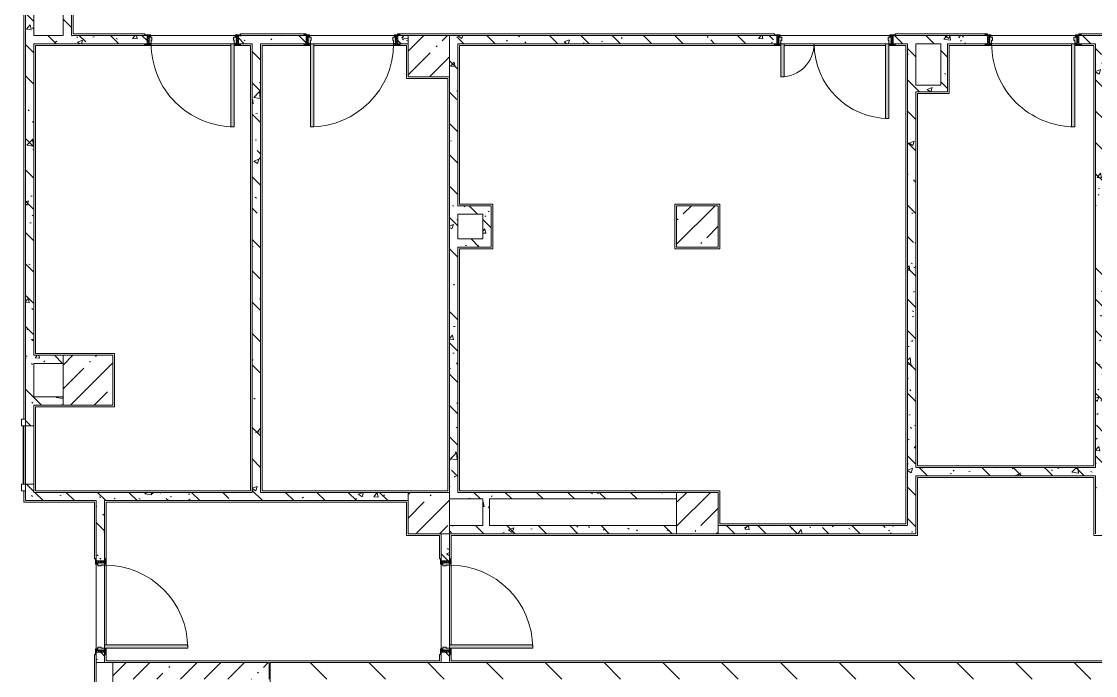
# Model space of a CAD drawing. Header units: millimetres. Extents: x -4185 to 186529, y -8553 to 29097.
# Drawn here: x 125179 to 138099, y 13445 to 21318 of the extents above; entities that cross this region are included whole.
import ezdxf

# ---------------------------------------------------------------- set-up
doc = ezdxf.new("R2010")
doc.units = ezdxf.units.MM
for name, color, linetype, lineweight, true_color in [('A-DOOR-3', 7, 'Continuous', 5, 0xaaaaaa), ('A-DOOR-4', 7, 'Continuous', 5, 0xe2e2e2), ('A-DOOR-FRAM-2', 7, 'Continuous', 5, 0xe2e2e2), ('A-DOOR-FRAM-3', 7, 'Continuous', 5, 0xaaaaaa), ('A-FLOR-1', 7, 'Continuous', 5, 0xaaaaaa), ('I-WALL-5', 7, 'Continuous', 5, 0x787878)]:
    doc.layers.add(name, color=color, linetype=linetype, lineweight=lineweight, true_color=true_color)
for name, color, linetype, lineweight in [('A-WALL', 7, 'Continuous', 9), ('I-WALL-3', 7, 'Continuous', 5), ('S-COLS-2', 7, 'Continuous', 5)]:
    doc.layers.add(name, color=color, linetype=linetype, lineweight=lineweight)
pattern_1 = [(135, (59518.7, 0), (-377.1708, -377.1708), [533.4, -88.9, 17.78, -88.9]), (135, (59518.7, 376.94), (-377.1708, -377.1708), []), (50, (59518.7, 0), (637.6445, -55.7866), [66.675, -733.425]), (355, (59518.7, 0), (-123.3494, 668.699), [53.34, -586.74]), (100.451, (59571.8, -4.65), (514.299, 612.908), [56.665, -623.315]), (46.184, (59518.7, 177.8), (948.7764, -147.15), [100.012, -1100.137]), (96.636, (59597.7, 165.5), (830.909, 865.997), [84.998, -934.973]), (351.184, (59518.7, 177.8), (830.918, 865.988), [80.01, -880.11]), (21, (59607.6, 133.35), (530.6506, -357.9283), [66.675, -733.425]), (326, (59607.6, 133.35), (216.308, 644.6585), [53.34, -586.74]), (71.451, (59651.8, 103.5), (746.9596, 286.7243), [56.665, -623.315]), (37.5, (59518.68, 0), (10.81053, 295.9426), [16.764, -562.864, 16.764, -578.866, -588.962]), (37.5, (59518.68, 0), (10.81053, 295.9426), [-1175.258, 16.764, -572.198]), (7.5, (59518.68, 0), (233.8692, 350.6318), [16.764, -322.834, 16.764, -549.529, -224.472]), (7.5, (59518.68, 0), (233.8692, 350.6318), [-905.891, 16.764, -207.708]), (327.5, (59320.43, 0), (474.5678, -20.0513), [16.764, -205.486, 16.764, -676.656, -920.115]), (327.5, (59320.43, 0), (474.5678, -20.0513), [-915.67, 16.764, -903.351]), (317.5, (59231.53, 0), (518.4522, 88.9934), [16.764, -272.161, 16.764, -443.738, -653.415]), (317.5, (59231.53, 0), (518.4522, 88.9934), [-749.427, 16.764, -636.651])]
pattern_2 = [(135, (1751.41, 114.685), (-14.14214, -14.14214), []), (225, (1751.41, 114.685), (14.14214, -14.14214), [])]
pattern_3 = [(45, (-371.384, 114.685), (-14.1421, 14.1421), []), (135, (-371.384, 114.685), (-14.1421, -14.1421), [])]
pattern_4 = [(135, (59518.7, 0), (-353.5534, -353.5534), [])]

# ---------------------------------------------------------------- blocks, each defined once
blk = doc.blocks.new('BSC_Колонна _Прямоугольная - 600х600-V158-1_10_1_птичка')
at = {"layer": 'S-COLS-2'}
h = blk.add_hatch(dxfattribs=at)
h.set_pattern_fill('FP_110', color=256, style=0, pattern_type=2)
h.set_pattern_definition([(45, (-66460, -17000), (-285.1231, 285.1231), []), (45, (-66174.88, -17000), (-285.1231, 285.1231), [504.031, -100.806, 16.764, -84.042])])
h.paths.add_polyline_path([(288, -300), (300, -300), (300, 300), (-300, 300), (-300, -300)])
for p, q in [((300, 300), (-300, 300)), ((-300, 300), (-300, -300)), ((300, -300), (300, 300)), ((-300, -300), (300, -300))]:
    blk.add_line(p, q, dxfattribs=at)
blk = doc.blocks.new('110_Дверь_СКБ_2Ст - Д-10а_п__ СОШ_Дв_1450x2100h_Горячий цех 2-32185694-1_10_1_птичка')
at = {"layer": 'A-DOOR-3'}
h = blk.add_hatch(dxfattribs=at)
h.set_pattern_fill('FP_132', color=256, style=0, pattern_type=2)
h.set_pattern_definition([(135, (1601.41, 114.685), (-14.14214, -14.14214), []), (225, (1601.41, 114.685), (14.14214, -14.14214), [])])
h.paths.add_polyline_path([(712, 50), (687, 50), (687, -50), (712, -50)])
at = {"layer": 'A-DOOR-4'}
for points in [[(-638, 950), (-638, 50), (-598, 50), (-598, 950)], [(622, 450), (622, 50), (662, 50), (662, 450)]]:
    blk.add_hatch(color=256, dxfattribs=at).paths.add_polyline_path(points)
h = blk.add_hatch(color=256, dxfattribs=at)
h.paths.add_polyline_path([(-663, 50), (-663, -30), (-628, -30), (-628, 10), (-638, 10), (-638, 50), (-648, 50)])
h.paths.add_polyline_path([(662, 50), (662, 10), (652, 10), (652, -30), (687, -30), (687, 50), (672, 50)])
at = {"layer": 'A-DOOR-FRAM-2'}
for points in [[(-688, 58), (-718, 58), (-718, 50), (-648, 50), (-648, 58), (-667, 58)], [(742, 58), (672, 58), (672, 50), (742, 50)], [(-663, -50), (-718, -50), (-718, -58), (-648, -58), (-648, -50)], [(-663, -30), (-663, -50), (-648, -50), (-648, -30)], [(672, -30), (672, -50), (687, -50), (687, -30)], [(672, -50), (672, -58), (742, -58), (737, -50), (687, -50)]]:
    blk.add_hatch(color=256, dxfattribs=at).paths.add_polyline_path(points)
at = {"layer": 'A-DOOR-FRAM-3'}
h = blk.add_hatch(dxfattribs=at)
h.set_pattern_fill('FP_133', color=256, style=0, pattern_type=2)
h.set_pattern_definition([(45, (-521.384, 114.685), (-14.1421, 14.1421), []), (135, (-521.384, 114.685), (-14.1421, -14.1421), [])])
h.paths.add_polyline_path([(-688, 50), (-688, -50), (-663, -50), (-663, 50)])
at = {"layer": 'A-DOOR-3'}
for p, q in [((-638, 950), (-638, 50)), ((-598, 950), (-638, 950)), ((-598, 50), (-598, 950)), ((662, 450), (622, 450)), ((622, 450), (622, 50)), ((662, 50), (662, 450)), ((-638, 50), (-598, 50)), ((622, 50), (662, 50))]:
    blk.add_line(p, q, dxfattribs=at)
for centre, radius, start, end in [((-638, 50), 900, 0, 90), ((662, 50), 400, 90, 180)]:
    blk.add_arc(centre, radius, start, end, dxfattribs=at)
at = {"layer": 'A-DOOR-FRAM-3'}
for p, q in [((-648, 58), (-718, 58)), ((-718, 58), (-718, 50)), ((-718, 50), (-648, 50)), ((-663, 50), (-688, 50)), ((-688, 50), (-688, -50)), ((-638, 50), (-663, 50)), ((-663, 50), (-663, -30)), ((-663, -50), (-663, 50)), ((-648, 50), (-648, 58)), ((-638, 10), (-638, 50)), ((-628, 10), (-638, 10)), ((-628, -30), (-628, 10)), ((662, 10), (652, 10)), ((652, 10), (652, -30)), ((662, 50), (662, 10)), ((687, 50), (662, 50)), ((742, 58), (672, 58)), ((672, 58), (672, 50)), ((672, 50), (742, 50)), ((687, -30), (687, 50)), ((712, 50), (687, 50)), ((687, 50), (687, -50)), ((712, -50), (712, 50)), ((742, 50), (742, 58)), ((-648, -50), (-718, -50)), ((-718, -50), (-718, -58)), ((-718, -58), (-648, -58)), ((-688, -50), (-663, -50)), ((-663, -30), (-628, -30)), ((-648, -30), (-663, -30)), ((-663, -30), (-663, -50)), ((-663, -50), (-648, -50)), ((-648, -50), (-648, -30)), ((-648, -58), (-648, -50)), ((652, -30), (687, -30)), ((687, -30), (672, -30)), ((672, -30), (672, -50)), ((672, -50), (687, -50)), ((742, -50), (672, -50)), ((672, -50), (672, -58)), ((672, -58), (742, -58)), ((687, -50), (687, -30)), ((687, -50), (712, -50)), ((742, -58), (742, -50))]:
    blk.add_line(p, q, dxfattribs=at)
blk = doc.blocks.new('110_Дверь_СКБ_1Ст_Внутренняя1 - Д-11 1100x2100h_кладовые _все__ коридор _между помещениями блока столовой__ моечные _все_-32089444-1_10_1_птичка')
at = {"layer": 'A-DOOR-3'}
h = blk.add_hatch(dxfattribs=at)
h.set_pattern_fill('FP_123', color=256, style=0, pattern_type=2)
h.set_pattern_definition(pattern_2)
h.paths.add_polyline_path([(562.5, -50), (562.5, 50), (537.5, 50), (537.5, -50)])
at = {"layer": 'A-DOOR-4'}
h = blk.add_hatch(color=256, dxfattribs=at)
h.paths.add_polyline_path([(502.5, -30), (537.5, -30), (537.5, 50), (512.5, 50), (512.5, 10), (502.5, 10), (502.5, -6)])
h.paths.add_polyline_path([(-477.5, -30), (-477.5, 10), (-487.5, 10), (-487.5, 50), (-512.5, 50), (-512.5, -30), (-487.5, -30)])
at = {"layer": 'A-DOOR-FRAM-2'}
for points in [[(512.5, 50), (512.5, 1050), (472.5, 1050), (472.5, 50)], [(-512.5, 50), (-497.5, 50), (-497.5, 58), (-567.5, 58), (-567.5, 50), (-537.5, 50)], [(592.5, 50), (592.5, 58), (522.5, 58), (522.5, 50), (562.5, 50)], [(-567.5, -58), (-497.5, -58), (-497.5, -50), (-567.5, -50)], [(-497.5, -50), (-497.5, -30), (-512.5, -30), (-512.5, -50)], [(522.5, -50), (537.5, -50), (537.5, -30), (522.5, -30)], [(592.5, -58), (592.5, -50), (522.5, -50), (522.5, -58), (562.5, -58)]]:
    blk.add_hatch(color=256, dxfattribs=at).paths.add_polyline_path(points)
at = {"layer": 'A-DOOR-FRAM-3'}
h = blk.add_hatch(dxfattribs=at)
h.set_pattern_fill('FP_124', color=256, style=0, pattern_type=2)
h.set_pattern_definition(pattern_3)
h.paths.add_polyline_path([(-537.5, -50), (-512.5, -50), (-512.5, 50), (-537.5, 50)])
at = {"layer": 'A-DOOR-3'}
for p, q in [((512.5, 1050), (472.5, 1050)), ((472.5, 1050), (472.5, 50)), ((512.5, 50), (512.5, 1050)), ((472.5, 50), (512.5, 50))]:
    blk.add_line(p, q, dxfattribs=at)
blk.add_arc((512.5, 50), 1000, 90, 180, dxfattribs=at)
at = {"layer": 'A-DOOR-FRAM-3'}
for p, q in [((-497.5, 58), (-567.5, 58)), ((-567.5, 58), (-567.5, 50)), ((-567.5, 50), (-497.5, 50)), ((-512.5, 50), (-537.5, 50)), ((-537.5, 50), (-537.5, -50)), ((-487.5, 50), (-512.5, 50)), ((-512.5, 50), (-512.5, -30)), ((-512.5, -50), (-512.5, 50)), ((-497.5, 50), (-512.5, 50)), ((-512.5, 50), (-512.5, 49)), ((-512.5, 49), (-497.5, 49)), ((-497.5, 50), (-497.5, 58)), ((-497.5, 49), (-497.5, 50)), ((-487.5, 10), (-487.5, 50)), ((-477.5, 10), (-487.5, 10)), ((-477.5, -30), (-477.5, 10)), ((512.5, 10), (502.5, 10)), ((502.5, 10), (502.5, -30)), ((512.5, 50), (512.5, 10)), ((537.5, 50), (512.5, 50)), ((592.5, 58), (522.5, 58)), ((522.5, 58), (522.5, 50)), ((537.5, 50), (522.5, 50)), ((522.5, 50), (522.5, 49)), ((522.5, 50), (592.5, 50)), ((522.5, 49), (537.5, 49)), ((537.5, -30), (537.5, 50)), ((562.5, 50), (537.5, 50)), ((537.5, 50), (537.5, -50)), ((537.5, 49), (537.5, 50)), ((562.5, -50), (562.5, 50)), ((592.5, 50), (592.5, 58)), ((-497.5, -50), (-567.5, -50)), ((-567.5, -50), (-567.5, -58)), ((-567.5, -58), (-497.5, -58)), ((-537.5, -50), (-512.5, -50)), ((-512.5, -30), (-477.5, -30)), ((-497.5, -30), (-512.5, -30)), ((-512.5, -30), (-512.5, -50)), ((-512.5, -50), (-497.5, -50)), ((-497.5, -50), (-497.5, -30)), ((-497.5, -58), (-497.5, -50)), ((502.5, -30), (537.5, -30)), ((537.5, -30), (522.5, -30)), ((522.5, -30), (522.5, -50)), ((522.5, -50), (537.5, -50)), ((592.5, -50), (522.5, -50)), ((522.5, -50), (522.5, -58)), ((522.5, -58), (592.5, -58)), ((537.5, -50), (537.5, -30)), ((537.5, -50), (562.5, -50)), ((592.5, -58), (592.5, -50))]:
    blk.add_line(p, q, dxfattribs=at)
blk = doc.blocks.new('110_Дверь_СКБ_1Ст_Внутренняя1 - Д-11п 1100x2100h_кладовые _все__ коридор _между помещениями блока столовой__ моечные _все_ 2-V175-1_10_1_птичка')
at = {"layer": 'A-DOOR-3'}
h = blk.add_hatch(dxfattribs=at)
h.set_pattern_fill('FP_123', color=256, style=0, pattern_type=2)
h.set_pattern_definition(pattern_2)
h.paths.add_polyline_path([(537.5, 50), (537.5, -50), (562.5, -50), (562.5, 50)])
at = {"layer": 'A-DOOR-4'}
h = blk.add_hatch(color=256, dxfattribs=at)
h.paths.add_polyline_path([(512.5, 50), (512.5, 10), (502.5, 10), (502.5, -30), (537.5, -30), (537.5, 50), (522.5, 50)])
h.paths.add_polyline_path([(-497.5, 50), (-512.5, 50), (-512.5, -30), (-477.5, -30), (-477.5, 10), (-487.5, 10), (-487.5, 50)])
at = {"layer": 'A-DOOR-FRAM-2'}
for points in [[(-487.5, 1050), (-487.5, 50), (-447.5, 50), (-447.5, 1050)], [(-537.5, 58), (-567.5, 58), (-567.5, 50), (-497.5, 50), (-497.5, 58), (-517.5, 58)], [(592.5, 58), (522.5, 58), (522.5, 50), (592.5, 50)], [(-537.5, -50), (-567.5, -50), (-567.5, -58), (-497.5, -58), (-497.5, -50), (-513.9, -50)], [(-512.5, -30), (-512.5, -50), (-497.5, -50), (-497.5, -30)], [(537.5, -30), (522.5, -30), (522.5, -50), (537.5, -50)], [(562.5, -50), (522.5, -55.2), (522.5, -58), (592.5, -58), (592.5, -50)]]:
    blk.add_hatch(color=256, dxfattribs=at).paths.add_polyline_path(points)
at = {"layer": 'A-DOOR-FRAM-3'}
h = blk.add_hatch(dxfattribs=at)
h.set_pattern_fill('FP_124', color=256, style=0, pattern_type=2)
h.set_pattern_definition(pattern_3)
h.paths.add_polyline_path([(-512.5, 50), (-537.5, 50), (-537.5, -50), (-512.5, -48.8)])
at = {"layer": 'A-DOOR-3'}
for p, q in [((-487.5, 1050), (-487.5, 50)), ((-447.5, 1050), (-487.5, 1050)), ((-447.5, 50), (-447.5, 1050)), ((-487.5, 50), (-447.5, 50))]:
    blk.add_line(p, q, dxfattribs=at)
blk.add_arc((-487.5, 50), 1000, 360, 90, dxfattribs=at)
at = {"layer": 'A-DOOR-FRAM-3'}
for p, q in [((-497.5, 58), (-567.5, 58)), ((-567.5, 58), (-567.5, 50)), ((-567.5, 50), (-497.5, 50)), ((-512.5, 50), (-537.5, 50)), ((-537.5, 50), (-537.5, -50)), ((-487.5, 50), (-512.5, 50)), ((-512.5, 50), (-512.5, -30)), ((-512.5, -50), (-512.5, 50)), ((-497.5, 50), (-512.5, 50)), ((-512.5, 50), (-512.5, 49)), ((-512.5, 49), (-497.5, 49)), ((-497.5, 50), (-497.5, 58)), ((-497.5, 49), (-497.5, 50)), ((-487.5, 10), (-487.5, 50)), ((-477.5, 10), (-487.5, 10)), ((-477.5, -30), (-477.5, 10)), ((512.5, 10), (502.5, 10)), ((502.5, 10), (502.5, -30)), ((512.5, 50), (512.5, 10)), ((537.5, 50), (512.5, 50)), ((592.5, 58), (522.5, 58)), ((522.5, 58), (522.5, 50)), ((537.5, 50), (522.5, 50)), ((522.5, 50), (522.5, 49)), ((522.5, 50), (592.5, 50)), ((522.5, 49), (537.5, 49)), ((537.5, -30), (537.5, 50)), ((562.5, 50), (537.5, 50)), ((537.5, 50), (537.5, -50)), ((537.5, 49), (537.5, 50)), ((562.5, -50), (562.5, 50)), ((592.5, 50), (592.5, 58)), ((-497.5, -50), (-567.5, -50)), ((-567.5, -50), (-567.5, -58)), ((-567.5, -58), (-497.5, -58)), ((-537.5, -50), (-512.5, -50)), ((-512.5, -30), (-477.5, -30)), ((-497.5, -30), (-512.5, -30)), ((-512.5, -30), (-512.5, -50)), ((-512.5, -50), (-497.5, -50)), ((-497.5, -50), (-497.5, -30)), ((-497.5, -58), (-497.5, -50)), ((502.5, -30), (537.5, -30)), ((537.5, -30), (522.5, -30)), ((522.5, -30), (522.5, -50)), ((522.5, -50), (537.5, -50)), ((592.5, -50), (522.5, -50)), ((522.5, -50), (522.5, -58)), ((522.5, -58), (592.5, -58)), ((537.5, -50), (537.5, -30)), ((537.5, -50), (562.5, -50)), ((592.5, -58), (592.5, -50))]:
    blk.add_line(p, q, dxfattribs=at)
blk = doc.blocks.new('110_Дверь_СКБ_1Ст_Внутренняя1 - Д-11п 1100x2100h_кладовые _все__ коридор _между помещениями блока столовой__ моечные _все_ 2-V198-1_10_1_птичка')
at = {"layer": 'A-DOOR-3'}
h = blk.add_hatch(dxfattribs=at)
h.set_pattern_fill('FP_123', color=256, style=0, pattern_type=2)
h.set_pattern_definition(pattern_2)
h.paths.add_polyline_path([(537.5, 50), (537.5, -50), (562.5, -50), (558.5, 50)])
at = {"layer": 'A-DOOR-4'}
h = blk.add_hatch(color=256, dxfattribs=at)
h.paths.add_polyline_path([(512.5, 50), (512.5, 10), (502.5, 10), (502.5, -30), (537.5, -30), (537.5, 50), (522.5, 50)])
h.paths.add_polyline_path([(-497.5, 50), (-512.5, 50), (-512.5, -30), (-477.5, -30), (-477.5, 10), (-487.5, 10), (-487.5, 50)])
at = {"layer": 'A-DOOR-FRAM-2'}
for points in [[(-477.5, 1050), (-487.5, 1050), (-487.5, 50), (-447.5, 50), (-447.5, 1050)], [(-517.5, 58), (-567.5, 58), (-562.5, 50), (-497.5, 50), (-497.5, 58), (-512.5, 58)], [(592.5, 58), (522.5, 58), (522.5, 50), (592.5, 50)], [(-567.5, -50), (-562.5, -58), (-497.5, -58), (-497.5, -50), (-562.5, -50)], [(-512.5, -30), (-512.5, -50), (-497.5, -50), (-497.5, -30)], [(537.5, -30), (522.5, -30), (522.5, -50), (537.5, -50)], [(562.5, -50), (522.5, -50), (522.5, -58), (592.5, -58), (587.5, -50), (582.7, -50)]]:
    blk.add_hatch(color=256, dxfattribs=at).paths.add_polyline_path(points)
at = {"layer": 'A-DOOR-FRAM-3'}
h = blk.add_hatch(dxfattribs=at)
h.set_pattern_fill('FP_124', color=256, style=0, pattern_type=2)
h.set_pattern_definition(pattern_3)
h.paths.add_polyline_path([(-512.5, 50), (-537.5, 50), (-537.5, -50), (-512.5, -50)])
at = {"layer": 'A-DOOR-3'}
for p, q in [((-487.5, 1050), (-487.5, 50)), ((-447.5, 1050), (-487.5, 1050)), ((-447.5, 50), (-447.5, 1050)), ((-487.5, 50), (-447.5, 50))]:
    blk.add_line(p, q, dxfattribs=at)
blk.add_arc((-487.5, 50), 1000, 360, 90, dxfattribs=at)
at = {"layer": 'A-DOOR-FRAM-3'}
for p, q in [((-497.5, 58), (-567.5, 58)), ((-567.5, 58), (-567.5, 50)), ((-567.5, 50), (-497.5, 50)), ((-512.5, 50), (-537.5, 50)), ((-537.5, 50), (-537.5, -50)), ((-487.5, 50), (-512.5, 50)), ((-512.5, 50), (-512.5, -30)), ((-512.5, -50), (-512.5, 50)), ((-497.5, 50), (-512.5, 50)), ((-512.5, 50), (-512.5, 49)), ((-512.5, 49), (-497.5, 49)), ((-497.5, 50), (-497.5, 58)), ((-497.5, 49), (-497.5, 50)), ((-487.5, 10), (-487.5, 50)), ((-477.5, 10), (-487.5, 10)), ((-477.5, -30), (-477.5, 10)), ((512.5, 10), (502.5, 10)), ((502.5, 10), (502.5, -30)), ((512.5, 50), (512.5, 10)), ((537.5, 50), (512.5, 50)), ((592.5, 58), (522.5, 58)), ((522.5, 58), (522.5, 50)), ((537.5, 50), (522.5, 50)), ((522.5, 50), (522.5, 49)), ((522.5, 50), (592.5, 50)), ((522.5, 49), (537.5, 49)), ((537.5, -30), (537.5, 50)), ((562.5, 50), (537.5, 50)), ((537.5, 50), (537.5, -50)), ((537.5, 49), (537.5, 50)), ((562.5, -50), (562.5, 50)), ((592.5, 50), (592.5, 58)), ((-497.5, -50), (-567.5, -50)), ((-567.5, -50), (-567.5, -58)), ((-567.5, -58), (-497.5, -58)), ((-537.5, -50), (-512.5, -50)), ((-512.5, -30), (-477.5, -30)), ((-497.5, -30), (-512.5, -30)), ((-512.5, -30), (-512.5, -50)), ((-512.5, -50), (-497.5, -50)), ((-497.5, -50), (-497.5, -30)), ((-497.5, -58), (-497.5, -50)), ((502.5, -30), (537.5, -30)), ((537.5, -30), (522.5, -30)), ((522.5, -30), (522.5, -50)), ((522.5, -50), (537.5, -50)), ((592.5, -50), (522.5, -50)), ((522.5, -50), (522.5, -58)), ((522.5, -58), (592.5, -58)), ((537.5, -50), (537.5, -30)), ((537.5, -50), (562.5, -50)), ((592.5, -58), (592.5, -50))]:
    blk.add_line(p, q, dxfattribs=at)
blk = doc.blocks.new('BSC_Колонна _Прямоугольная - 500х500-V205-1_10_1_птичка')
at = {"layer": 'S-COLS-2'}
h = blk.add_hatch(dxfattribs=at)
h.set_pattern_fill('FP_165', color=256, style=0, pattern_type=2)
h.set_pattern_definition([(45, (-70560, -15400), (-285.1231, 285.1231), []), (45, (-70274.88, -15400), (-285.1231, 285.1231), [504.031, -100.806, 16.764, -84.042])])
h.paths.add_polyline_path([(-250, -250), (250, -250), (250, 250), (-250, 250), (-250, 130)])
for p, q in [((250, 250), (-250, 250)), ((-250, 250), (-250, -250)), ((250, -250), (250, 250)), ((-250, -250), (250, -250))]:
    blk.add_line(p, q, dxfattribs=at)
blk = doc.blocks.new('BSC_Колонна _Прямоугольная - 500х500-V206-1_10_1_птичка')
at = {"layer": 'S-COLS-2'}
h = blk.add_hatch(dxfattribs=at)
h.set_pattern_fill('FP_166', color=256, style=0, pattern_type=2)
h.set_pattern_definition([(45, (-73790, -15400), (-285.1231, 285.1231), []), (45, (-73504.88, -15400), (-285.1231, 285.1231), [504.031, -100.806, 16.764, -84.042])])
h.paths.add_polyline_path([(250, -250), (250, 250), (-250, 250), (-250, -250)])
for p, q in [((250, 250), (-250, 250)), ((-250, 250), (-250, -250)), ((250, -250), (250, 250)), ((-250, -250), (250, -250))]:
    blk.add_line(p, q, dxfattribs=at)
blk = doc.blocks.new('BSC_Колонна _Прямоугольная - 500х500-V220-1_10_1_птичка')
at = {"layer": 'S-COLS-2'}
h = blk.add_hatch(dxfattribs=at)
h.set_pattern_fill('FP_176', color=256, style=0, pattern_type=2)
h.set_pattern_definition([(45, (-70560, -20900), (-285.1231, 285.1231), []), (45, (-70274.88, -20900), (-285.1231, 285.1231), [504.031, -100.806, 16.764, -84.042])])
h.paths.add_polyline_path([(-250, -250), (250, -250), (250, 250), (-250, 250), (-250, 130)])
for p, q in [((250, 250), (-250, 250)), ((-250, 250), (-250, -250)), ((250, -250), (250, 250)), ((-250, -250), (250, -250))]:
    blk.add_line(p, q, dxfattribs=at)
blk = doc.blocks.new('BSC_Колонна _Прямоугольная - 500х500-V222-1_10_1_птичка')
at = {"layer": 'S-COLS-2'}
h = blk.add_hatch(dxfattribs=at)
h.set_pattern_fill('FP_179', color=256, style=0, pattern_type=2)
h.set_pattern_definition([(45, (-73790, -18850), (-285.1231, 285.1231), []), (45, (-73504.88, -18850), (-285.1231, 285.1231), [504.031, -100.806, 16.764, -84.042])])
h.paths.add_polyline_path([(250, -250), (247, 250), (-250, 250), (-250, -250)])
for p, q in [((250, 250), (-250, 250)), ((-250, 250), (-250, -250)), ((250, -250), (250, 250)), ((-250, -250), (250, -250))]:
    blk.add_line(p, q, dxfattribs=at)
blk = doc.blocks.new('Штора противопожарная_Рен - ШТ_700х700-22567375-1_10_1_птичка')
at = {"layer": 'A-DOOR-3'}
for p, q in [((-430, 100), (-350, 100)), ((-430, 50), (-430, 100)), ((-350, 50), (-430, 50)), ((-350, 100), (-350, 50)), ((-350, 78), (350, 78)), ((-350, 73), (-350, 78)), ((350, 73), (-350, 73)), ((350, 100), (430, 100)), ((350, 50), (350, 100)), ((350, 78), (350, 73)), ((430, 50), (350, 50)), ((430, 100), (430, 50))]:
    blk.add_line(p, q, dxfattribs=at)
blk = doc.blocks.new('110_Дверь_СКБ_1Ст_Внутренняя1 - Д-12 EIW 1100x2100h_кладовые _все__ коридор _между помещениями блока столовой__ моечные _все_-32933558-1_10_1_птичка')
at = {"layer": 'A-DOOR-3'}
h = blk.add_hatch(dxfattribs=at)
h.set_pattern_fill('FP_123', color=256, style=0, pattern_type=2)
h.set_pattern_definition(pattern_2)
h.paths.add_polyline_path([(562.5, 50), (537.5, 50), (537.5, -50), (562.5, -50)])
at = {"layer": 'A-DOOR-4'}
h = blk.add_hatch(color=256, dxfattribs=at)
h.paths.add_polyline_path([(537.5, -30), (537.5, 50), (512.5, 50), (512.5, 10), (502.5, 10), (502.5, -30), (512.5, -30)])
h.paths.add_polyline_path([(-477.5, -6), (-477.5, 10), (-487.5, 10), (-487.5, 50), (-512.5, 50), (-512.5, -30), (-477.5, -30)])
at = {"layer": 'A-DOOR-FRAM-2'}
for points in [[(512.5, 863.5), (512.5, 1050), (472.5, 1050), (472.5, 50), (512.5, 50), (512.5, 685.8)], [(-497.5, 58), (-567.5, 58), (-562.5, 50), (-497.5, 50)], [(592.5, 58), (522.5, 58), (522.5, 50), (592.5, 50)], [(-497.5, -58), (-497.5, -50), (-567.5, -50), (-562.5, -58), (-512.5, -58)], [(-497.5, -30), (-512.5, -30), (-512.5, -50), (-497.5, -50)], [(537.5, -30), (522.5, -30), (522.5, -50), (537.5, -50)], [(592.5, -58), (587.5, -50), (522.5, -50), (522.5, -58), (587.5, -58)]]:
    blk.add_hatch(color=256, dxfattribs=at).paths.add_polyline_path(points)
at = {"layer": 'A-DOOR-FRAM-3'}
h = blk.add_hatch(dxfattribs=at)
h.set_pattern_fill('FP_124', color=256, style=0, pattern_type=2)
h.set_pattern_definition(pattern_3)
h.paths.add_polyline_path([(-512.5, 50), (-537.5, 50), (-537.5, -50), (-512.5, -50)])
at = {"layer": 'A-DOOR-3'}
for p, q in [((512.5, 1050), (472.5, 1050)), ((472.5, 1050), (472.5, 50)), ((512.5, 50), (512.5, 1050)), ((472.5, 50), (512.5, 50))]:
    blk.add_line(p, q, dxfattribs=at)
blk.add_arc((512.5, 50), 1000, 90, 180, dxfattribs=at)
at = {"layer": 'A-DOOR-FRAM-3'}
for p, q in [((-497.5, 58), (-567.5, 58)), ((-567.5, 58), (-567.5, 50)), ((-567.5, 50), (-497.5, 50)), ((-512.5, 50), (-537.5, 50)), ((-537.5, 50), (-537.5, -50)), ((-487.5, 50), (-512.5, 50)), ((-512.5, 50), (-512.5, -30)), ((-512.5, -50), (-512.5, 50)), ((-497.5, 50), (-512.5, 50)), ((-512.5, 50), (-512.5, 49)), ((-512.5, 49), (-497.5, 49)), ((-497.5, 50), (-497.5, 58)), ((-497.5, 49), (-497.5, 50)), ((-487.5, 10), (-487.5, 50)), ((-477.5, 10), (-487.5, 10)), ((-477.5, -30), (-477.5, 10)), ((512.5, 10), (502.5, 10)), ((502.5, 10), (502.5, -30)), ((512.5, 50), (512.5, 10)), ((537.5, 50), (512.5, 50)), ((592.5, 58), (522.5, 58)), ((522.5, 58), (522.5, 50)), ((537.5, 50), (522.5, 50)), ((522.5, 50), (522.5, 49)), ((522.5, 50), (592.5, 50)), ((522.5, 49), (537.5, 49)), ((537.5, -30), (537.5, 50)), ((562.5, 50), (537.5, 50)), ((537.5, 50), (537.5, -50)), ((537.5, 49), (537.5, 50)), ((562.5, -50), (562.5, 50)), ((592.5, 50), (592.5, 58)), ((-497.5, -50), (-567.5, -50)), ((-567.5, -50), (-567.5, -58)), ((-567.5, -58), (-497.5, -58)), ((-537.5, -50), (-512.5, -50)), ((-512.5, -30), (-477.5, -30)), ((-497.5, -30), (-512.5, -30)), ((-512.5, -30), (-512.5, -50)), ((-512.5, -50), (-497.5, -50)), ((-497.5, -50), (-497.5, -30)), ((-497.5, -58), (-497.5, -50)), ((502.5, -30), (537.5, -30)), ((537.5, -30), (522.5, -30)), ((522.5, -30), (522.5, -50)), ((522.5, -50), (537.5, -50)), ((592.5, -50), (522.5, -50)), ((522.5, -50), (522.5, -58)), ((522.5, -58), (592.5, -58)), ((537.5, -50), (537.5, -30)), ((537.5, -50), (562.5, -50)), ((592.5, -58), (592.5, -50))]:
    blk.add_line(p, q, dxfattribs=at)
blk = doc.blocks.new('110_Дверь_СКБ_1Ст_Внутренняя1 - Д-11 1100x2100h_кладовые _все__ коридор _между помещениями блока столовой__ моечные _все_-V254-1_10_1_птичка')
at = {"layer": 'A-DOOR-3'}
h = blk.add_hatch(dxfattribs=at)
h.set_pattern_fill('FP_123', color=256, style=0, pattern_type=2)
h.set_pattern_definition(pattern_2)
h.paths.add_polyline_path([(537, 50), (537, -50), (562, -50), (562, 50)])
at = {"layer": 'A-DOOR-4'}
h = blk.add_hatch(color=256, dxfattribs=at)
h.paths.add_polyline_path([(537, 50), (512, 50), (512, 10), (502, 10), (502, -30), (537, -30)])
h.paths.add_polyline_path([(-498, 50), (-513, 50), (-513, -30), (-478, -30), (-478, 10), (-488, 10), (-488, 50)])
at = {"layer": 'A-DOOR-FRAM-2'}
for points in [[(512, 1050), (472, 1050), (472, 50), (512, 50), (512, 908)], [(-538, 58), (-568, 58), (-562, 50), (-498, 50), (-498, 58), (-535, 58)], [(537, 58), (522, 58), (522, 50), (592, 50), (592, 58), (543, 58)], [(-498, -50), (-568, -50), (-562, -58), (-498, -56)], [(-498, -30), (-513, -30), (-513, -50), (-498, -50)], [(522, -30), (522, -50), (537, -50), (537, -30)], [(562, -50), (522, -50), (522, -58), (592, -58), (592, -50)]]:
    blk.add_hatch(color=256, dxfattribs=at).paths.add_polyline_path(points)
at = {"layer": 'A-DOOR-FRAM-3'}
h = blk.add_hatch(dxfattribs=at)
h.set_pattern_fill('FP_124', color=256, style=0, pattern_type=2)
h.set_pattern_definition(pattern_3)
h.paths.add_polyline_path([(-513, 50), (-538, 50), (-537, -50), (-513, -50)])
at = {"layer": 'A-DOOR-3'}
for p, q in [((472, 1050), (472, 50)), ((512, 1050), (472, 1050)), ((512, 50), (512, 1050)), ((472, 50), (512, 50))]:
    blk.add_line(p, q, dxfattribs=at)
blk.add_arc((512, 50), 1000, 90, 180, dxfattribs=at)
at = {"layer": 'A-DOOR-FRAM-3'}
for p, q in [((-498, 58), (-568, 58)), ((-568, 58), (-568, 50)), ((-568, 50), (-498, 50)), ((-513, 50), (-538, 50)), ((-538, 50), (-538, -50)), ((-488, 50), (-513, 50)), ((-513, 50), (-513, -30)), ((-513, -50), (-513, 50)), ((-498, 50), (-513, 50)), ((-513, 50), (-513, 49)), ((-513, 49), (-498, 49)), ((-498, 50), (-498, 58)), ((-498, 49), (-498, 50)), ((-488, 10), (-488, 50)), ((-478, 10), (-488, 10)), ((-478, -30), (-478, 10)), ((512, 10), (502, 10)), ((502, 10), (502, -30)), ((512, 50), (512, 10)), ((537, 50), (512, 50)), ((592, 58), (522, 58)), ((522, 58), (522, 50)), ((537, 50), (522, 50)), ((522, 50), (522, 49)), ((522, 50), (592, 50)), ((522, 49), (537, 49)), ((537, -30), (537, 50)), ((562, 50), (537, 50)), ((537, 50), (537, -50)), ((537, 49), (537, 50)), ((562, -50), (562, 50)), ((592, 50), (592, 58)), ((-498, -50), (-568, -50)), ((-568, -50), (-568, -58)), ((-568, -58), (-498, -58)), ((-538, -50), (-513, -50)), ((-513, -30), (-478, -30)), ((-498, -30), (-513, -30)), ((-513, -30), (-513, -50)), ((-513, -50), (-498, -50)), ((-498, -50), (-498, -30)), ((-498, -58), (-498, -50)), ((502, -30), (537, -30)), ((537, -30), (522, -30)), ((522, -30), (522, -50)), ((522, -50), (537, -50)), ((592, -50), (522, -50)), ((522, -50), (522, -58)), ((522, -58), (592, -58)), ((537, -50), (537, -30)), ((537, -50), (562, -50)), ((592, -58), (592, -50))]:
    blk.add_line(p, q, dxfattribs=at)

msp = doc.modelspace()

# ---------------------------------------------------------------- hatches: boundary and pattern name
at = {"layer": 'I-WALL-3'}
h = msp.add_hatch(dxfattribs=at)
h.set_pattern_fill('FP_108', color=256, style=0, pattern_type=2)
h.set_pattern_definition(pattern_4)
h.paths.add_polyline_path([(126245.1, 12300), (126278.7, 12300), (126278.7, 13600), (126078.7, 13600), (126078.7, 12300)])
h = msp.add_hatch(dxfattribs=at)
h.set_pattern_fill('FP_90', color=256, style=0, pattern_type=2)
h.set_pattern_definition([(45, (59518.7, 0), (-285.1231, 285.1231), []), (45, (59803.8, 0), (-285.1231, 285.1231), [504.031, -100.806, 16.764, -84.042])])
h.paths.add_polyline_path([(127968.7, 13400), (128158.7, 13400), (128158.7, 13600), (126278.7, 13600), (126278.7, 13400), (127728.7, 13400)])
h = msp.add_hatch(dxfattribs=at)
h.set_pattern_fill('FP_108', color=256, style=0, pattern_type=2)
h.set_pattern_definition(pattern_4)
h.paths.add_polyline_path([(135614.7, 13400), (144218.7, 13400), (144218.7, 13600), (128168.7, 13600), (128168.7, 13400), (134682.4, 13400)])
at = {"layer": 'I-WALL-5'}
h = msp.add_hatch(dxfattribs=at)
h.set_pattern_fill('FP_120', color=256, style=0, pattern_type=2)
h.set_pattern_definition(pattern_1)
h.paths.add_polyline_path([(125239.3, 15550), (125328.7, 15550), (125328.7, 15750), (125228.7, 15750), (125228.7, 15550)])
h.paths.add_polyline_path([(125228.7, 16450), (125328.7, 16450), (125328.7, 22800), (125228.7, 22800), (125228.7, 16530)])
h = msp.add_hatch(dxfattribs=at)
h.set_pattern_fill('FP_120', color=256, style=0, pattern_type=2)
h.set_pattern_definition(pattern_1)
h.paths.add_polyline_path([(125778.7, 21150), (125778.7, 22700), (125678.7, 22700), (125678.7, 21150)])
h = msp.add_hatch(dxfattribs=at)
h.set_pattern_fill('FP_120', color=256, style=0, pattern_type=2)
h.set_pattern_definition(pattern_1)
h.paths.add_polyline_path([(126298.7, 21050), (126688.7, 21050), (126688.7, 21150), (125328.7, 21150), (125328.7, 21050), (125798.7, 21050)])
h = msp.add_hatch(dxfattribs=at)
h.set_pattern_fill('FP_120', color=256, style=0, pattern_type=2)
h.set_pattern_definition(pattern_1)
h.paths.add_polyline_path([(128573.7, 21050), (128603.7, 21050), (128603.7, 21150), (127788.7, 21150), (127788.7, 21050), (128073.7, 21050)])
h.paths.add_polyline_path([(136798.5, 21050), (136798.5, 21150), (135663.5, 21150), (135663.5, 21050), (136768.5, 21050)])
h.paths.add_polyline_path([(138078.5, 21050), (138098.5, 21050), (138098.5, 21150), (137898.5, 21150), (137898.5, 21050), (137980.3, 21050)])
h.paths.add_polyline_path([(130328.7, 21050), (134263.5, 21050), (134263.5, 21150), (130328.7, 21150), (130328.7, 21063.8)])
h.paths.add_polyline_path([(129828.7, 21050), (129828.7, 21150), (129703.7, 21150), (129703.7, 21050), (129808.7, 21050)])
h = msp.add_hatch(dxfattribs=at)
h.set_pattern_fill('FP_120', color=256, style=0, pattern_type=2)
h.set_pattern_definition(pattern_1)
h.paths.add_polyline_path([(138098.5, 15150), (138098.7, 15150.8), (138098.7, 15650), (138198.5, 15650), (138198.5, 18600), (138098.7, 18600), (138098.7, 19100), (138198.5, 19100), (138198.5, 21150), (138098.5, 21150), (138098.5, 15325.4)])
h = msp.add_hatch(dxfattribs=at)
h.set_pattern_fill('FP_120', color=256, style=0, pattern_type=2)
h.set_pattern_definition(pattern_1)
h.paths.add_polyline_path([(128053.7, 15650), (128053.7, 21050), (127953.7, 21050), (127953.7, 15650), (127966.1, 15650)])
h = msp.add_hatch(dxfattribs=at)
h.set_pattern_fill('FP_120', color=256, style=0, pattern_type=2)
h.set_pattern_definition(pattern_1)
h.paths.add_polyline_path([(130428.7, 15570), (130428.7, 21050), (130328.7, 21050), (130328.7, 15570), (130348.7, 15570)])
h = msp.add_hatch(dxfattribs=at)
h.set_pattern_fill('FP_120', color=256, style=0, pattern_type=2)
h.set_pattern_definition(pattern_1)
h.paths.add_polyline_path([(135938.5, 15150), (135938.5, 21050), (135838.5, 21047.1), (135838.5, 15150)])
h = msp.add_hatch(dxfattribs=at)
h.set_pattern_fill('FP_120', color=256, style=0, pattern_type=2)
h.set_pattern_definition(pattern_1)
h.paths.add_polyline_path([(136238.2, 20550), (136318.2, 20550), (136318.2, 21050), (136238.2, 21050), (136238.2, 21030)])
h = msp.add_hatch(dxfattribs=at)
h.set_pattern_fill('FP_120', color=256, style=0, pattern_type=2)
h.set_pattern_definition(pattern_1)
h.paths.add_polyline_path([(136318.2, 20470), (136318.2, 20550), (135938.5, 20550), (135938.5, 20470), (136238.2, 20470)])
h = msp.add_hatch(dxfattribs=at)
h.set_pattern_fill('FP_120', color=256, style=0, pattern_type=2)
h.set_pattern_definition(pattern_1)
h.paths.add_polyline_path([(130728.7, 19000), (130728.7, 19100), (130428.7, 19100), (130433.8, 19000), (130448.7, 19000)])
h = msp.add_hatch(dxfattribs=at)
h.set_pattern_fill('FP_120', color=256, style=0, pattern_type=2)
h.set_pattern_definition(pattern_1)
h.paths.add_polyline_path([(130828.7, 18700), (130828.7, 19100), (130728.7, 19100), (130728.7, 18700)])
h = msp.add_hatch(dxfattribs=at)
h.set_pattern_fill('FP_120', color=256, style=0, pattern_type=2)
h.set_pattern_definition(pattern_1)
h.paths.add_polyline_path([(130828.7, 18600), (130828.7, 18700), (130428.7, 18700), (130432.9, 18600), (130448.7, 18600)])
h = msp.add_hatch(dxfattribs=at)
h.set_pattern_fill('FP_120', color=256, style=0, pattern_type=2)
h.set_pattern_definition(pattern_1)
h.paths.add_polyline_path([(125328.7, 17200), (125678.7, 17200), (125678.7, 17300), (125328.7, 17300), (125328.7, 17290)])
h = msp.add_hatch(dxfattribs=at)
h.set_pattern_fill('FP_120', color=256, style=0, pattern_type=2)
h.set_pattern_definition(pattern_1)
h.paths.add_polyline_path([(125678.7, 16700), (125678.7, 16800), (125328.7, 16800), (125328.7, 16700), (125348.7, 16700)])
h = msp.add_hatch(dxfattribs=at)
h.set_pattern_fill('FP_120', color=256, style=0, pattern_type=2)
h.set_pattern_definition(pattern_1)
h.paths.add_polyline_path([(138096.1, 15850), (138098.5, 15850), (138098.5, 15950), (135938.5, 15950), (135938.5, 15850), (138078.7, 15850)])
h = msp.add_hatch(dxfattribs=at)
h.set_pattern_fill('FP_120', color=256, style=0, pattern_type=2)
h.set_pattern_definition(pattern_1)
h.paths.add_polyline_path([(125328.7, 15550), (128053.7, 15550), (128053.7, 15650), (125328.7, 15650), (125328.7, 15593.2)])
h = msp.add_hatch(dxfattribs=at)
h.set_pattern_fill('FP_120', color=256, style=0, pattern_type=2)
h.set_pattern_definition(pattern_1)
h.paths.add_polyline_path([(128053.7, 15550), (129828.7, 15550), (129828.7, 15650), (128053.7, 15650), (128053.7, 15593.2)])
h = msp.add_hatch(dxfattribs=at)
h.set_pattern_fill('FP_120', color=256, style=0, pattern_type=2)
h.set_pattern_definition(pattern_1)
h.paths.add_polyline_path([(130921, 15570), (133058.7, 15570), (133058.7, 15650), (130428.7, 15650), (130428.7, 15570), (130867.6, 15570)])
h = msp.add_hatch(dxfattribs=at)
h.set_pattern_fill('FP_120', color=256, style=0, pattern_type=2)
h.set_pattern_definition(pattern_1)
h.paths.add_polyline_path([(126178.7, 13600), (126178.7, 13725), (126078.7, 13725), (126078.7, 13600)])
h.paths.add_polyline_path([(126078.7, 14825), (126178.7, 14825), (126178.7, 15550), (126078.7, 15550), (126078.7, 14850)])
h = msp.add_hatch(dxfattribs=at)
h.set_pattern_fill('FP_120', color=256, style=0, pattern_type=2)
h.set_pattern_definition(pattern_1)
h.paths.add_polyline_path([(130728.7, 15250), (130808.7, 15250), (130808.7, 15570), (130728.7, 15567.2), (130728.7, 15428.6)])
h = msp.add_hatch(dxfattribs=at)
h.set_pattern_fill('FP_120', color=256, style=0, pattern_type=2)
h.set_pattern_definition(pattern_1)
h.paths.add_polyline_path([(135818.5, 15150), (135838.5, 15150), (135838.5, 15250), (133558.7, 15250), (133558.7, 15150), (134682.4, 15150)])
h.paths.add_polyline_path([(130348.7, 15150), (133058.7, 15150), (133058.7, 15250), (130328.7, 15250), (130328.7, 15150)])
h = msp.add_hatch(dxfattribs=at)
h.set_pattern_fill('FP_120', color=256, style=0, pattern_type=2)
h.set_pattern_definition(pattern_1)
h.paths.add_polyline_path([(130274.4, 13600), (130328.7, 13600), (130328.7, 13725), (130228.7, 13725), (130228.7, 13600), (130248.7, 13600)])
h.paths.add_polyline_path([(130328.7, 14825), (130328.7, 15150), (130228.7, 15150), (130228.7, 14825)])

# ---------------------------------------------------------------- linework, layer by layer
at = {"layer": 'A-FLOR-1'}
for p, q in [((125208.7, 16530), (125208.7, 22820)), ((125798.7, 22680), (125798.7, 21170)), ((125798.7, 21170), (126663.7, 21170)), ((126663.7, 21170), (126663.7, 21158)), ((127813.7, 21158), (127813.7, 21170)), ((127813.7, 21170), (128603.7, 21170)), ((128603.7, 21170), (128603.7, 21158)), ((129703.7, 21158), (129703.7, 21170)), ((129703.7, 21170), (134238.5, 21170)), ((134238.5, 21170), (134238.5, 21158)), ((135687.5, 21158), (135687.5, 21170)), ((135687.5, 21170), (136798.5, 21170)), ((136798.5, 21170), (136798.5, 21158)), ((137898.5, 21158), (137898.5, 21170)), ((137898.5, 21170), (138218.5, 21170)), ((127698.7, 21030), (125348.7, 21030)), ((125348.7, 21030), (125348.7, 17320)), ((126663.7, 21042), (126663.7, 21030)), ((127933.7, 21030), (127738.7, 21030)), ((127813.7, 21030), (127813.7, 21042)), ((127933.7, 15670), (127933.7, 21030)), ((128653.7, 21030), (128073.7, 21030)), ((128073.7, 21030), (128073.7, 15670)), ((128603.7, 21042), (128603.7, 21030)), ((129808.7, 21030), (128693.7, 21030)), ((129703.7, 21030), (129703.7, 21042)), ((129808.7, 20630), (129808.7, 21030)), ((134313.5, 21030), (130448.7, 21030)), ((130448.7, 21030), (130448.7, 19120)), ((134238.5, 21042), (134238.5, 21030)), ((134353.5, 21030), (135573.5, 21030)), ((135818.5, 21030), (135613.5, 21030)), ((135687.5, 21030), (135687.5, 21042)), ((135818.5, 15270), (135818.5, 21030)), ((137808.5, 21030), (136338.2, 21030)), ((136338.2, 21030), (136338.2, 20450)), ((136798.5, 21042), (136798.5, 21030)), ((138078.5, 21030), (137848.5, 21030)), ((137898.5, 21030), (137898.5, 21042)), ((138078.5, 15970), (138078.5, 21030)), ((130308.7, 20630), (129808.7, 20630)), ((130308.7, 15670), (130308.7, 20630)), ((136338.2, 20450), (135958.5, 20450)), ((135958.5, 20450), (135958.5, 15970)), ((130448.7, 19120), (130848.7, 19120)), ((130848.7, 19120), (130848.7, 18580)), ((133038.7, 18580), (133038.7, 19120)), ((133038.7, 19120), (133578.7, 19120)), ((133578.7, 19120), (133578.7, 18580)), ((130848.7, 18580), (130448.7, 18580)), ((130448.7, 18580), (130448.7, 15670)), ((133578.7, 18580), (133038.7, 18580)), ((125348.7, 17320), (126298.7, 17320)), ((126298.7, 17320), (126298.7, 16680)), ((126298.7, 16680), (125348.7, 16680)), ((125348.7, 16680), (125348.7, 15670)), ((125208.7, 15750), (125208.7, 16450)), ((135958.5, 15970), (138078.5, 15970)), ((138078.7, 15830), (135958.5, 15830)), ((135958.5, 15830), (135958.5, 15130)), ((138078.7, 15130), (138078.7, 15830)), ((125208.7, 15530), (125208.7, 15670)), ((125348.7, 15670), (127933.7, 15670)), ((128073.7, 15670), (130308.7, 15670)), ((130448.7, 15670), (133578.7, 15670)), ((133578.7, 15670), (133578.7, 15270)), ((126058.7, 15530), (125208.7, 15530)), ((126058.7, 14850), (126058.7, 15530)), ((129808.7, 15530), (126198.7, 15530)), ((126198.7, 15530), (126198.7, 13815)), ((129808.7, 15130), (129808.7, 15530)), ((133578.7, 15270), (135818.5, 15270)), ((130208.7, 15130), (129808.7, 15130)), ((130208.7, 14850), (130208.7, 15130)), ((135958.5, 15130), (130348.7, 15130)), ((130348.7, 15130), (130348.7, 13815)), ((138618.7, 15130), (138078.7, 15130)), ((126070.7, 14850), (126058.7, 14850)), ((126198.7, 14850), (126186.7, 14850)), ((130220.7, 14850), (130208.7, 14850)), ((130348.7, 14850), (130336.7, 14850)), ((126058.7, 12320), (126058.7, 13700)), ((126058.7, 13700), (126070.7, 13700)), ((126186.7, 13700), (126198.7, 13700)), ((126198.7, 13775), (126198.7, 13620)), ((130208.7, 13620), (130208.7, 13700)), ((130208.7, 13700), (130220.7, 13700)), ((130336.7, 13700), (130348.7, 13700)), ((130348.7, 13775), (130348.7, 13620)), ((126198.7, 13620), (130208.7, 13620)), ((130348.7, 13620), (144658.7, 13620))]:
    msp.add_line(p, q, dxfattribs=at)
at = {"layer": 'A-WALL'}
msp.add_line((130228.7, 13600), (130328.7, 13600), dxfattribs=at)
at = {"layer": 'I-WALL-3'}
for p, q in [((125228.7, 22800), (125228.7, 16530)), ((125678.7, 22800), (125678.7, 21150)), ((125328.7, 21150), (125328.7, 22700)), ((125778.7, 21150), (125778.7, 22700)), ((125678.7, 21150), (125328.7, 21150)), ((126658.7, 21150), (125778.7, 21150)), ((126728.7, 21150), (127748.7, 21150)), ((128573.7, 21150), (127818.7, 21150)), ((128643.7, 21150), (129663.7, 21150)), ((129828.7, 21150), (129733.7, 21150)), ((134233.5, 21150), (130328.7, 21150)), ((134303.5, 21150), (135623.5, 21150)), ((136768.5, 21150), (135693.5, 21150)), ((136838.5, 21150), (137858.5, 21150)), ((138198.5, 21150), (137928.5, 21150)), ((125328.7, 17300), (125328.7, 21050)), ((125328.7, 21050), (126658.7, 21050)), ((127698.7, 21050), (126738.7, 21050)), ((127818.7, 21050), (127953.7, 21050)), ((127953.7, 21050), (127953.7, 15650)), ((128053.7, 15650), (128053.7, 21050)), ((128053.7, 21050), (128573.7, 21050)), ((129653.7, 21050), (128693.7, 21050)), ((129733.7, 21050), (129828.7, 21050)), ((130428.7, 19100), (130428.7, 21050)), ((130428.7, 21050), (134233.5, 21050)), ((135573.5, 21050), (134353.5, 21050)), ((135693.5, 21050), (135838.5, 21050)), ((135838.5, 21050), (135838.5, 15250)), ((135938.5, 20550), (135938.5, 21050)), ((135938.5, 21050), (136238.2, 21050)), ((136238.2, 21050), (136238.2, 20550)), ((136318.2, 21050), (136768.5, 21050)), ((136318.2, 20470), (136318.2, 21050)), ((137808.5, 21050), (136848.5, 21050)), ((137928.5, 21050), (138098.5, 21050)), ((138098.5, 21050), (138098.5, 15950)), ((130328.7, 20650), (130328.7, 15650)), ((136238.2, 20550), (135938.5, 20550)), ((135938.5, 15950), (135938.5, 20470)), ((135938.5, 20470), (136318.2, 20470)), ((130828.7, 19100), (130428.7, 19100)), ((130428.7, 18700), (130428.7, 19000)), ((130428.7, 19000), (130728.7, 19000)), ((130728.7, 19000), (130728.7, 18700)), ((130828.7, 18600), (130828.7, 19100)), ((130728.7, 18700), (130428.7, 18700)), ((130428.7, 15650), (130428.7, 18600)), ((130428.7, 18600), (130828.7, 18600)), ((125678.7, 17300), (125328.7, 17300)), ((125328.7, 16800), (125328.7, 17200)), ((125328.7, 17200), (125678.7, 17200)), ((125678.7, 16800), (125328.7, 16800)), ((125328.7, 16700), (125328.7, 15650)), ((125328.7, 16700), (125678.7, 16700)), ((125228.7, 16450), (125328.7, 16450)), ((125228.7, 15750), (125228.7, 16450)), ((138098.5, 15950), (135938.5, 15950)), ((135938.5, 15150), (135938.5, 15850)), ((135938.5, 15850), (138098.5, 15850)), ((138098.5, 15850), (138098.5, 15150)), ((125328.7, 15750), (125228.7, 15750)), ((125228.7, 15670), (125228.7, 15550)), ((127953.7, 15650), (125328.7, 15650)), ((129828.7, 15650), (128053.7, 15650)), ((133058.7, 15650), (130428.7, 15650)), ((125228.7, 15550), (126078.7, 15550)), ((126078.7, 15550), (126078.7, 14855)), ((126178.7, 15550), (129828.7, 15550)), ((126178.7, 14855), (126178.7, 15550)), ((130328.7, 15570), (130728.7, 15570)), ((130728.7, 15570), (130728.7, 15250)), ((130808.7, 15250), (130808.7, 15570)), ((130808.7, 15570), (133058.7, 15570)), ((130728.7, 15250), (130328.7, 15250)), ((133058.7, 15250), (130808.7, 15250)), ((135838.5, 15250), (133558.7, 15250)), ((130228.7, 15150), (130228.7, 14855)), ((130328.7, 15150), (133058.7, 15150)), ((130328.7, 14855), (130328.7, 15150)), ((133558.7, 15150), (135838.5, 15150)), ((135838.5, 15150), (135938.5, 15150)), ((126078.7, 13765), (126078.7, 14785)), ((126178.7, 14775), (126178.7, 13815)), ((130228.7, 13765), (130228.7, 14785)), ((130328.7, 14775), (130328.7, 13815)), ((126078.7, 13695), (126078.7, 12300)), ((126078.7, 13600), (128158.7, 13600)), ((126178.7, 13600), (126178.7, 13695)), ((126278.7, 12300), (126278.7, 13600)), ((128158.7, 13400), (128158.7, 13600)), ((128168.7, 11700), (128168.7, 13600)), ((130228.7, 13600), (128168.7, 13600)), ((130228.7, 13695), (130228.7, 13600)), ((130328.7, 13600), (130328.7, 13695)), ((144628.7, 13600), (130328.7, 13600))]:
    msp.add_line(p, q, dxfattribs=at)

# ---------------------------------------------------------------- block references
at = {"layer": 'A-DOOR-3'}
for name, p, rotation in [('110_Дверь_СКБ_1Ст_Внутренняя1 - Д-11п 1100x2100h_кладовые _все__ коридор _между помещениями блока столовой__ моечные _все_ 2-V198-1_10_1_птичка', (127251.2, 21100), 180), ('110_Дверь_СКБ_1Ст_Внутренняя1 - Д-11 1100x2100h_кладовые _все__ коридор _между помещениями блока столовой__ моечные _все_-V254-1_10_1_птичка', (129166.2, 21100), 180), ('110_Дверь_СКБ_2Ст - Д-10а_п__ СОШ_Дв_1450x2100h_Горячий цех 2-32185694-1_10_1_птичка', (134976, 21100), 180), ('110_Дверь_СКБ_1Ст_Внутренняя1 - Д-11п 1100x2100h_кладовые _все__ коридор _между помещениями блока столовой__ моечные _все_ 2-V175-1_10_1_птичка', (137361, 21100), 180), ('Штора противопожарная_Рен - ШТ_700х700-22567375-1_10_1_птичка', (125278.7, 16100), 89.99999999999987), ('110_Дверь_СКБ_1Ст_Внутренняя1 - Д-11 1100x2100h_кладовые _все__ коридор _между помещениями блока столовой__ моечные _все_-32089444-1_10_1_птичка', (126128.7, 14287.5), 270), ('110_Дверь_СКБ_1Ст_Внутренняя1 - Д-12 EIW 1100x2100h_кладовые _все__ коридор _между помещениями блока столовой__ моечные _все_-32933558-1_10_1_птичка', (130278.7, 14287.5), 270)]:
    msp.add_blockref(name, p, dxfattribs=dict(at, rotation=rotation))
at = {"layer": 'S-COLS-2'}
for name, p in [('BSC_Колонна _Прямоугольная - 500х500-V220-1_10_1_птичка', (130078.7, 20900)), ('BSC_Колонна _Прямоугольная - 500х500-V222-1_10_1_птичка', (133308.7, 18850)), ('BSC_Колонна _Прямоугольная - 600х600-V158-1_10_1_птичка', (125978.7, 17000)), ('BSC_Колонна _Прямоугольная - 500х500-V205-1_10_1_птичка', (130078.7, 15400)), ('BSC_Колонна _Прямоугольная - 500х500-V206-1_10_1_птичка', (133308.7, 15400))]:
    msp.add_blockref(name, p, dxfattribs=at)

doc.saveas('drawing.dxf')
